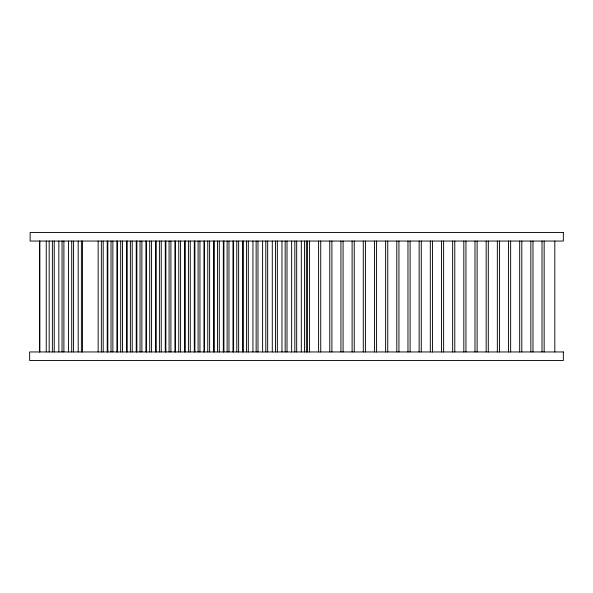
<?xml version="1.0" encoding="UTF-8"?>
<svg xmlns="http://www.w3.org/2000/svg" width="593" height="593" viewBox="0 0 593 593"><rect width="100%" height="100%" fill="white"/><g stroke="black" fill="none" stroke-linecap="round" stroke-linejoin="round"><path stroke-width="0.89" d="M554.818 241.047L554.818 351.953M544.159 241.047L544.159 351.953M542.024 241.047L542.024 351.953M532.981 241.047L532.981 351.953M530.854 241.047L530.854 351.953M521.81 241.047L521.81 351.953M519.683 241.047L519.683 351.953M510.64 241.047L510.64 351.953M508.512 241.047L508.512 351.953M499.469 241.047L499.469 351.953M497.342 241.047L497.342 351.953M488.298 241.047L488.298 351.953M486.164 241.047L486.164 351.953M477.128 241.047L477.128 351.953M474.993 241.047L474.993 351.953M465.957 241.047L465.957 351.953M463.822 241.047L463.822 351.953M454.787 241.047L454.787 351.953M452.652 241.047L452.652 351.953M443.616 241.047L443.616 351.953M441.481 241.047L441.481 351.953M432.445 241.047L432.445 351.953M430.31 241.047L430.31 351.953M421.275 241.047L421.275 351.953M419.14 241.047L419.14 351.953M410.104 241.047L410.104 351.953M407.969 241.047L407.969 351.953M398.933 241.047L398.933 351.953M396.799 241.047L396.799 351.953M387.755 241.047L387.755 351.953M385.628 241.047L385.628 351.953M376.585 241.047L376.585 351.953M374.457 241.047L374.457 351.953M365.414 241.047L365.414 351.953M363.287 241.047L363.287 351.953M354.243 241.047L354.243 351.953M352.109 241.047L352.109 351.953M343.073 241.047L343.073 351.953M340.938 241.047L340.938 351.953M331.902 241.047L331.902 351.953M329.767 241.047L329.767 351.953M320.731 241.047L320.731 351.953M318.597 241.047L318.597 351.953M309.561 241.047L309.561 351.953M307.426 241.047L307.426 351.953M306.359 241.047L306.359 351.953M304.513 241.047L304.513 351.953M301.318 241.047L301.318 351.953M296.685 241.047L296.685 351.953M294.84 241.047L294.84 351.953M291.637 241.047L291.637 351.953M287.012 241.047L287.012 351.953M285.166 241.047L285.166 351.953M281.964 241.047L281.964 351.953M277.339 241.047L277.339 351.953M275.493 241.047L275.493 351.953M272.291 241.047L272.291 351.953M267.665 241.047L267.665 351.953M265.812 241.047L265.812 351.953M262.617 241.047L262.617 351.953M257.985 241.047L257.985 351.953M256.139 241.047L256.139 351.953M252.944 241.047L252.944 351.953M248.311 241.047L248.311 351.953M246.466 241.047L246.466 351.953M243.271 241.047L243.271 351.953M242.663 241.047L242.663 351.953M238.638 241.047L238.638 351.953M236.792 241.047L236.792 351.953M233.59 241.047L233.59 351.953M232.99 241.047L232.99 351.953M228.965 241.047L228.965 351.953M227.119 241.047L227.119 351.953M223.917 241.047L223.917 351.953M223.316 241.047L223.316 351.953M219.291 241.047L219.291 351.953M217.446 241.047L217.446 351.953M214.243 241.047L214.243 351.953M213.643 241.047L213.643 351.953M209.618 241.047L209.618 351.953M207.765 241.047L207.765 351.953M204.57 241.047L204.57 351.953M203.97 241.047L203.97 351.953M199.937 241.047L199.937 351.953M198.092 241.047L198.092 351.953M194.897 241.047L194.897 351.953M194.296 241.047L194.296 351.953M190.264 241.047L190.264 351.953M188.418 241.047L188.418 351.953M185.224 241.047L185.224 351.953M184.616 241.047L184.616 351.953M180.591 241.047L180.591 351.953M178.745 241.047L178.745 351.953M175.543 241.047L175.543 351.953M174.942 241.047L174.942 351.953M170.917 241.047L170.917 351.953M169.072 241.047L169.072 351.953M165.87 241.047L165.87 351.953M165.269 241.047L165.269 351.953M161.244 241.047L161.244 351.953M159.398 241.047L159.398 351.953M156.196 241.047L156.196 351.953M155.596 241.047L155.596 351.953M151.571 241.047L151.571 351.953M149.718 241.047L149.718 351.953M146.523 241.047L146.523 351.953M145.922 241.047L145.922 351.953M141.89 241.047L141.89 351.953M140.044 241.047L140.044 351.953M136.85 241.047L136.85 351.953M136.249 241.047L136.249 351.953M132.217 241.047L132.217 351.953M130.371 241.047L130.371 351.953M127.176 241.047L127.176 351.953M126.568 241.047L126.568 351.953M122.543 241.047L122.543 351.953M120.698 241.047L120.698 351.953M117.496 241.047L117.496 351.953M116.895 241.047L116.895 351.953M112.87 241.047L112.87 351.953M111.024 241.047L111.024 351.953M107.822 241.047L107.822 351.953M107.222 241.047L107.222 351.953M103.197 241.047L103.197 351.953M101.351 241.047L101.351 351.953M98.149 241.047L98.149 351.953M82.516 241.047L82.516 351.953M81.397 241.047L81.397 351.953M78.202 241.047L78.202 351.953M73.569 241.047L73.569 351.953M71.723 241.047L71.723 351.953M68.521 241.047L68.521 351.953M63.896 241.047L63.896 351.953M62.05 241.047L62.05 351.953M58.848 241.047L58.848 351.953M54.222 241.047L54.222 351.953M52.377 241.047L52.377 351.953M49.175 241.047L49.175 351.953M46.247 241.047L46.247 351.953M39.864 241.047L39.864 351.953M39.501 241.047L39.501 351.953M563.35 232.523L30.117 232.523L30.132 241.047L563.35 241.047L563.35 232.523M563.35 351.953L29.65 351.953L29.65 360.477L563.35 360.477L563.35 351.953"/></g></svg>
